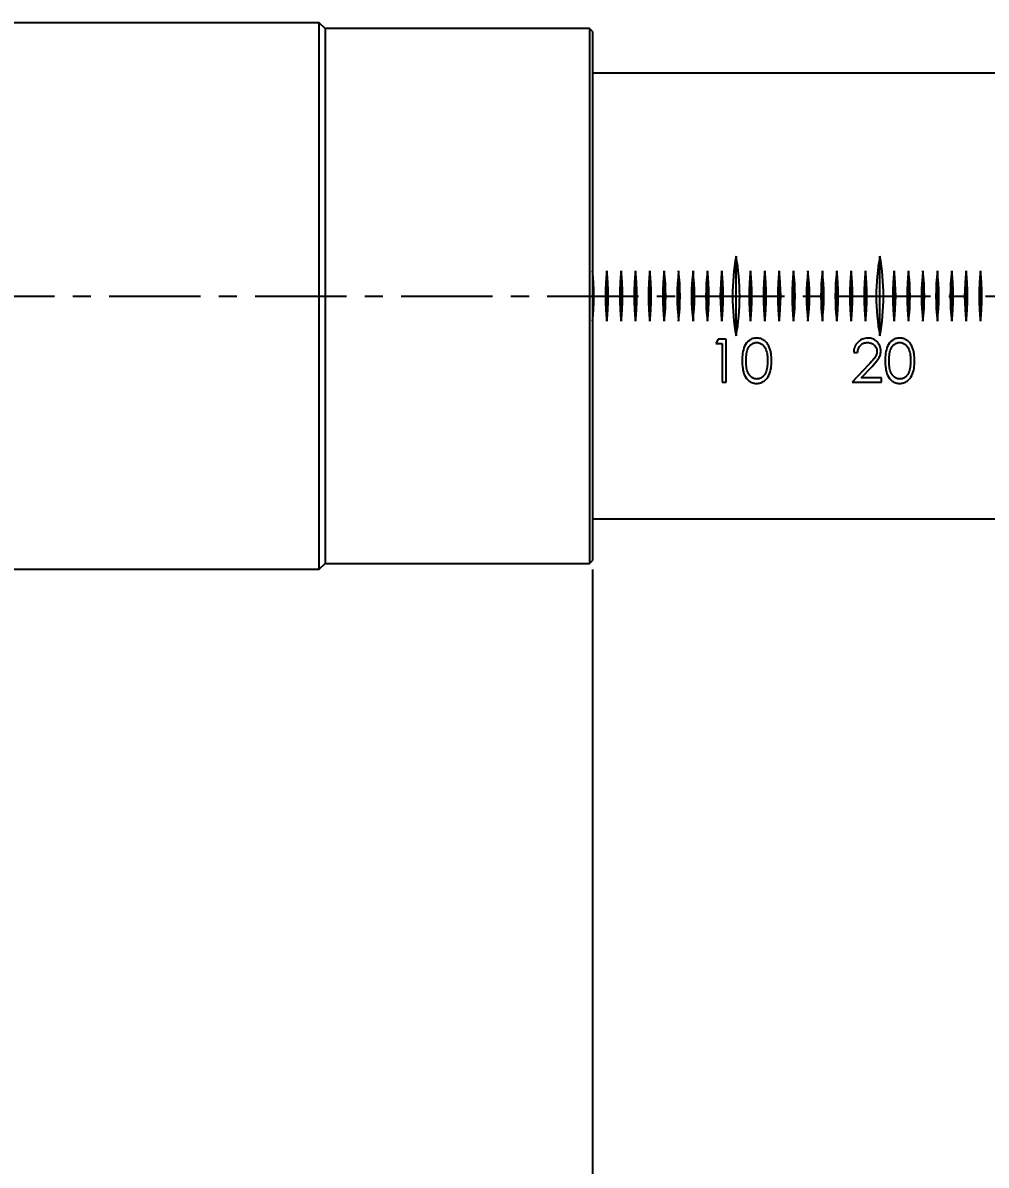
# Model space of a CAD drawing. Header units: millimetres. Extents: x -406 to 1097, y -706 to 717.
# Drawn here: x 88.8 to 155.8, y 205.6 to 285 of the extents above; entities that cross this region are included whole.
import ezdxf

# ---------------------------------------------------------------- set-up
doc = ezdxf.new("R2010")
doc.units = ezdxf.units.MM
doc.header["$PDSIZE"] = -1
doc.linetypes.add('CENTER', pattern=[10.16, 6.35, -1.27, 1.27, -1.27])
doc.dimstyles.new('ISO-25', dxfattribs={"dimtxt": 10, "dimasz": 10, "dimexe": 1.25, "dimexo": 0.625, "dimgap": 1.5, "dimtad": 1, "dimdec": 1, "dimtxsty": 'Standard', "dimcen": 2.5, "dimclrd": 1, "dimclre": 1, "dimclrt": 1, "dimadec": 0, "dimazin": 0, "dimtfac": 1, "dimtdec": 1, "dimtmove": 0, "dimatfit": 3, "dimfxl": 0, "dimarcsym": 0})

# ---------------------------------------------------------------- blocks, each defined once
blk = doc.blocks.new('*D11')
at = {"color": 1, "lineweight": -2, "transparency": 16777216}
for p, q in [((128.429, 247.014), (128.429, 171.297)), ((280.429, 246.414), (280.429, 171.297)), ((138.429, 172.547), (270.429, 172.547))]:
    blk.add_line(p, q, dxfattribs=at)
at = {"color": 1, "transparency": 16777216}
for points in [[(138.429, 174.214), (138.429, 170.881), (128.429, 172.547)], [(270.429, 174.214), (270.429, 170.881), (280.429, 172.547)]]:
    blk.add_solid(points, dxfattribs=at)
at = {"layer": 'Defpoints', "color": 0, "transparency": 16777216}
for p in [(128.429, 247.639), (280.429, 247.039), (280.429, 172.547)]:
    blk.add_point(p, dxfattribs=at)
at = {"color": 1, "transparency": 16777216, "insert": (204.429, 179.047), "char_height": 10, "attachment_point": 5}
blk.add_mtext('152', dxfattribs=at)
blk = doc.blocks.new('*D12')
at = {"color": 1, "lineweight": -2, "transparency": 16777216}
for p, q in [((-96.571, 249.55), (-96.571, 137.514)), ((460.429, 238.414), (460.429, 137.514)), ((-86.571, 138.764), (450.429, 138.764))]:
    blk.add_line(p, q, dxfattribs=at)
at = {"color": 1, "transparency": 16777216}
for points in [[(-86.571, 140.43), (-86.571, 137.097), (-96.571, 138.764)], [(450.429, 140.43), (450.429, 137.097), (460.429, 138.764)]]:
    blk.add_solid(points, dxfattribs=at)
at = {"layer": 'Defpoints', "color": 0, "transparency": 16777216}
for p in [(-96.571, 250.175), (460.429, 239.039), (460.429, 138.764)]:
    blk.add_point(p, dxfattribs=at)
at = {"color": 1, "transparency": 16777216, "insert": (85.586, 145.264), "char_height": 10, "attachment_point": 5}
blk.add_mtext('557', dxfattribs=at)

msp = doc.modelspace()

# ---------------------------------------------------------------- linework, layer by layer
for p, q in [((109.429, 285.039), (-62.071, 285.039)), ((109.829, 284.639), (109.429, 285.039)), ((109.429, 247.039), (109.429, 285.039)), ((128.229, 284.639), (109.829, 284.639)), ((109.829, 284.639), (109.829, 247.439)), ((128.429, 284.439), (128.229, 284.639)), ((128.229, 284.639), (128.229, 247.439)), ((128.429, 284.439), (128.429, 247.639)), ((280.429, 281.539), (128.429, 281.539)), ((138.429, 263.266), (138.429, 268.811)), ((148.429, 263.266), (148.429, 268.811)), ((129.429, 267.797), (129.429, 264.281)), ((130.429, 267.797), (130.429, 264.281)), ((131.429, 267.797), (131.429, 264.281)), ((132.429, 267.797), (132.429, 264.281)), ((133.429, 267.797), (133.429, 264.281)), ((134.429, 267.797), (134.429, 264.281)), ((135.429, 267.797), (135.429, 264.281)), ((136.429, 267.797), (136.429, 264.281)), ((137.429, 267.797), (137.429, 264.281)), ((139.429, 267.797), (139.429, 264.281)), ((140.429, 267.797), (140.429, 264.281)), ((141.429, 267.797), (141.429, 264.281)), ((142.429, 267.797), (142.429, 264.281)), ((143.429, 267.797), (143.429, 264.281)), ((144.429, 267.797), (144.429, 264.281)), ((145.429, 267.797), (145.429, 264.281)), ((146.429, 267.797), (146.429, 264.281)), ((147.429, 267.797), (147.429, 264.281)), ((149.429, 267.797), (149.429, 264.281)), ((150.429, 267.797), (150.429, 264.281)), ((151.429, 267.797), (151.429, 264.281)), ((152.429, 267.797), (152.429, 264.281)), ((153.429, 267.797), (153.429, 264.281)), ((154.429, 267.797), (154.429, 264.281)), ((155.429, 267.797), (155.429, 264.281)), ((137.182, 263.039), (137.006, 262.731)), ((137.737, 263.039), (137.182, 263.039)), ((137.737, 260.039), (137.737, 263.039)), ((137.006, 262.731), (137.468, 262.731)), ((137.468, 262.731), (137.468, 260.039)), ((146.61, 262.116), (146.879, 262.116)), ((137.468, 260.039), (137.737, 260.039)), ((146.495, 260.039), (148.533, 260.039)), ((148.533, 260.346), (147.137, 260.346)), ((148.533, 260.039), (148.533, 260.346)), ((128.429, 250.539), (280.429, 250.539)), ((109.429, 247.039), (109.829, 247.439)), ((109.829, 247.439), (128.229, 247.439)), ((128.229, 247.439), (128.429, 247.639)), ((-62.071, 247.039), (109.429, 247.039))]:
    msp.add_line(p, q)
at = {"color": 4, "linetype": 'CENTER'}
msp.add_line((-342.071, 266.039), (285.429, 266.039), dxfattribs=at)
at = {"flags": 128}
for points in [[(147.658, 261.28), (147.266, 260.862), (146.878, 260.448), (146.495, 260.039)], [(147.137, 260.346), (147.386, 260.612), (147.636, 260.879), (147.888, 261.148)]]:
    msp.add_lwpolyline(points, dxfattribs=at)
for centre, start, end in [((153.679, 266.039), 169.69549, 190.30451), ((123.179, 266.039), 349.69549, 10.30451), ((163.679, 266.039), 169.69549, 190.30451), ((133.179, 266.039), 349.69549, 10.30451), ((113.029, 266.039), 353.48813, 6.51187), ((144.829, 266.039), 173.48813, 186.51187), ((114.029, 266.039), 353.48813, 6.51187), ((145.829, 266.039), 173.48813, 186.51187), ((115.029, 266.039), 353.48813, 6.51187), ((146.829, 266.039), 173.48813, 186.51187), ((116.029, 266.039), 353.48813, 6.51187), ((147.829, 266.039), 173.48813, 186.51187), ((117.029, 266.039), 353.48813, 6.51187), ((148.829, 266.039), 173.48813, 186.51187), ((118.029, 266.039), 353.48813, 6.51187), ((149.829, 266.039), 173.48813, 186.51187), ((119.029, 266.039), 353.48813, 6.51187), ((150.829, 266.039), 173.48813, 186.51187), ((120.029, 266.039), 353.48813, 6.51187), ((151.829, 266.039), 173.48813, 186.51187), ((121.029, 266.039), 353.48813, 6.51187), ((152.829, 266.039), 173.48813, 186.51187), ((122.029, 266.039), 353.48813, 6.51187), ((154.829, 266.039), 173.48813, 186.51187), ((124.029, 266.039), 353.48813, 6.51187), ((155.829, 266.039), 173.48813, 186.51187), ((125.029, 266.039), 353.48813, 6.51187), ((156.829, 266.039), 173.48813, 186.51187), ((126.029, 266.039), 353.48813, 6.51187), ((157.829, 266.039), 173.48813, 186.51187), ((127.029, 266.039), 353.48813, 6.51187), ((158.829, 266.039), 173.48813, 186.51187), ((128.029, 266.039), 353.48813, 6.51187), ((159.829, 266.039), 173.48813, 186.51187), ((129.029, 266.039), 353.48813, 6.51187), ((160.829, 266.039), 173.48813, 186.51187), ((130.029, 266.039), 353.48813, 6.51187), ((161.829, 266.039), 173.48813, 186.51187), ((131.029, 266.039), 353.48813, 6.51187), ((162.829, 266.039), 173.48813, 186.51187), ((132.029, 266.039), 353.48813, 6.51187), ((164.829, 266.039), 173.48813, 186.51187), ((134.029, 266.039), 353.48813, 6.51187), ((165.829, 266.039), 173.48813, 186.51187), ((135.029, 266.039), 353.48813, 6.51187), ((166.829, 266.039), 173.48813, 186.51187), ((136.029, 266.039), 353.48813, 6.51187), ((167.829, 266.039), 173.48813, 186.51187), ((137.029, 266.039), 353.48813, 6.51187), ((168.829, 266.039), 173.48813, 186.51187), ((138.029, 266.039), 353.48813, 6.51187), ((169.829, 266.039), 173.48813, 186.51187), ((139.029, 266.039), 353.48813, 6.51187), ((170.829, 266.039), 173.48813, 186.51187), ((140.029, 266.039), 353.48813, 6.51187)]:
    msp.add_arc(centre, 15.5, start, end)
for points, knots in [([(139.855, 263.116), (139.81, 263.115), (139.765, 263.113), (139.677, 263.1), (139.633, 263.09), (139.505, 263.049), (139.425, 263.009), (139.205, 262.857), (139.094, 262.709), (138.945, 262.394), (138.905, 262.222), (138.86, 261.88), (138.853, 261.709), (138.852, 261.538)], [0, 0, 0, 0, 0.0625, 0.0625, 0.125, 0.125, 0.25, 0.25, 0.5, 0.5, 0.75, 0.75, 1, 1, 1, 1]), ([(140.891, 261.538), (140.889, 261.71), (140.882, 261.882), (140.843, 262.139), (140.825, 262.224), (140.775, 262.393), (140.742, 262.475), (140.664, 262.633), (140.616, 262.71), (140.504, 262.846), (140.439, 262.908), (140.29, 263.011), (140.21, 263.049), (140.081, 263.089), (140.036, 263.1), (139.946, 263.113), (139.901, 263.115), (139.855, 263.116)], [0, 0, 0, 0, 0.25, 0.25, 0.375, 0.375, 0.5, 0.5, 0.625, 0.625, 0.75, 0.75, 0.875, 0.875, 0.9375, 0.9375, 1, 1, 1, 1]), ([(147.588, 263.116), (147.522, 263.114), (147.457, 263.111), (147.328, 263.086), (147.264, 263.067), (147.083, 262.991), (146.975, 262.913), (146.796, 262.725), (146.726, 262.612), (146.657, 262.433), (146.641, 262.37), (146.618, 262.244), (146.613, 262.18), (146.61, 262.116)], [0, 0, 0, 0, 0.125, 0.125, 0.25, 0.25, 0.5, 0.5, 0.75, 0.75, 0.875, 0.875, 1, 1, 1, 1]), ([(148.495, 262.224), (148.493, 262.282), (148.49, 262.341), (148.468, 262.455), (148.452, 262.512), (148.385, 262.675), (148.318, 262.773), (148.195, 262.901), (148.149, 262.939), (148.05, 263.005), (147.996, 263.034), (147.885, 263.076), (147.828, 263.091), (147.709, 263.111), (147.649, 263.114), (147.588, 263.116)], [0, 0, 0, 0, 0.125, 0.125, 0.25, 0.25, 0.5, 0.5, 0.625, 0.625, 0.75, 0.75, 0.875, 0.875, 1, 1, 1, 1]), ([(149.805, 263.116), (149.76, 263.115), (149.715, 263.113), (149.627, 263.1), (149.583, 263.09), (149.455, 263.049), (149.375, 263.009), (149.155, 262.857), (149.044, 262.709), (148.895, 262.394), (148.855, 262.222), (148.81, 261.88), (148.803, 261.709), (148.802, 261.538)], [0, 0, 0, 0, 0.0625, 0.0625, 0.125, 0.125, 0.25, 0.25, 0.5, 0.5, 0.75, 0.75, 1, 1, 1, 1]), ([(150.841, 261.538), (150.839, 261.71), (150.832, 261.882), (150.793, 262.139), (150.775, 262.224), (150.725, 262.393), (150.692, 262.475), (150.614, 262.633), (150.566, 262.71), (150.454, 262.846), (150.389, 262.908), (150.24, 263.011), (150.16, 263.049), (150.031, 263.089), (149.986, 263.1), (149.896, 263.113), (149.851, 263.115), (149.805, 263.116)], [0, 0, 0, 0, 0.25, 0.25, 0.375, 0.375, 0.5, 0.5, 0.625, 0.625, 0.75, 0.75, 0.875, 0.875, 0.9375, 0.9375, 1, 1, 1, 1]), ([(139.122, 261.539), (139.122, 261.674), (139.126, 261.809), (139.156, 262.079), (139.18, 262.214), (139.26, 262.404), (139.293, 262.466), (139.373, 262.578), (139.422, 262.63), (139.533, 262.713), (139.595, 262.748), (139.725, 262.796), (139.794, 262.804), (139.864, 262.808)], [0, 0, 0, 0, 0.25, 0.25, 0.5, 0.5, 0.625, 0.625, 0.75, 0.75, 0.875, 0.875, 1, 1, 1, 1]), ([(139.864, 262.808), (139.899, 262.806), (139.935, 262.804), (140.003, 262.793), (140.037, 262.784), (140.136, 262.746), (140.197, 262.711), (140.364, 262.583), (140.439, 262.461), (140.546, 262.21), (140.578, 262.075), (140.615, 261.808), (140.62, 261.673), (140.622, 261.539)], [0, 0, 0, 0, 0.0625, 0.0625, 0.125, 0.125, 0.25, 0.25, 0.5, 0.5, 0.75, 0.75, 1, 1, 1, 1]), ([(146.879, 262.116), (146.888, 262.205), (146.902, 262.292), (146.966, 262.461), (147.012, 262.54), (147.14, 262.672), (147.217, 262.725), (147.345, 262.776), (147.39, 262.788), (147.481, 262.804), (147.528, 262.807), (147.575, 262.808)], [0, 0, 0, 0, 0.25, 0.25, 0.5, 0.5, 0.75, 0.75, 0.875, 0.875, 1, 1, 1, 1]), ([(147.575, 262.808), (147.659, 262.806), (147.742, 262.795), (147.899, 262.736), (147.969, 262.691), (148.092, 262.578), (148.142, 262.511), (148.21, 262.363), (148.223, 262.281), (148.225, 262.2)], [0, 0, 0, 0, 0.25, 0.25, 0.5, 0.5, 0.75, 0.75, 1, 1, 1, 1]), ([(148.225, 262.2), (148.224, 262.153), (148.221, 262.107), (148.203, 262.018), (148.19, 261.974), (148.136, 261.845), (148.084, 261.768), (147.913, 261.55), (147.786, 261.414), (147.658, 261.28)], [0, 0, 0, 0, 0.125, 0.125, 0.25, 0.25, 0.5, 0.5, 1, 1, 1, 1]), ([(147.888, 261.148), (148.032, 261.303), (148.177, 261.459), (148.358, 261.721), (148.41, 261.813), (148.461, 261.964), (148.474, 262.015), (148.491, 262.118), (148.493, 262.171), (148.495, 262.224)], [0, 0, 0, 0, 0.5, 0.5, 0.75, 0.75, 0.875, 0.875, 1, 1, 1, 1]), ([(149.072, 261.539), (149.072, 261.674), (149.076, 261.809), (149.106, 262.079), (149.13, 262.214), (149.21, 262.404), (149.243, 262.466), (149.323, 262.578), (149.372, 262.63), (149.483, 262.713), (149.545, 262.748), (149.675, 262.796), (149.744, 262.804), (149.814, 262.808)], [0, 0, 0, 0, 0.25, 0.25, 0.5, 0.5, 0.625, 0.625, 0.75, 0.75, 0.875, 0.875, 1, 1, 1, 1]), ([(149.814, 262.808), (149.849, 262.806), (149.885, 262.804), (149.953, 262.793), (149.987, 262.784), (150.086, 262.746), (150.147, 262.711), (150.314, 262.583), (150.389, 262.461), (150.496, 262.21), (150.528, 262.075), (150.565, 261.808), (150.57, 261.673), (150.572, 261.539)], [0, 0, 0, 0, 0.0625, 0.0625, 0.125, 0.125, 0.25, 0.25, 0.5, 0.5, 0.75, 0.75, 1, 1, 1, 1]), ([(138.852, 261.538), (138.853, 261.363), (138.86, 261.19), (138.896, 260.934), (138.911, 260.848), (138.955, 260.684), (138.984, 260.604), (139.094, 260.373), (139.2, 260.226), (139.418, 260.072), (139.497, 260.03), (139.629, 259.989), (139.673, 259.979), (139.763, 259.965), (139.809, 259.963), (139.855, 259.962)], [0, 0, 0, 0, 0.25, 0.25, 0.375, 0.375, 0.5, 0.5, 0.75, 0.75, 0.875, 0.875, 0.9375, 0.9375, 1, 1, 1, 1]), ([(139.864, 260.27), (139.829, 260.271), (139.793, 260.273), (139.723, 260.285), (139.689, 260.295), (139.588, 260.333), (139.527, 260.368), (139.362, 260.497), (139.285, 260.614), (139.18, 260.863), (139.155, 260.998), (139.127, 261.266), (139.122, 261.402), (139.122, 261.539)], [0, 0, 0, 0, 0.0625, 0.0625, 0.125, 0.125, 0.25, 0.25, 0.5, 0.5, 0.75, 0.75, 1, 1, 1, 1]), ([(139.855, 259.962), (139.948, 259.963), (140.038, 259.975), (140.213, 260.03), (140.294, 260.071), (140.517, 260.223), (140.625, 260.368), (140.781, 260.676), (140.829, 260.846), (140.882, 261.188), (140.889, 261.362), (140.891, 261.538)], [0, 0, 0, 0, 0.125, 0.125, 0.25, 0.25, 0.5, 0.5, 0.75, 0.75, 1, 1, 1, 1]), ([(140.622, 261.539), (140.62, 261.41), (140.614, 261.282), (140.588, 261.092), (140.577, 261.03), (140.548, 260.905), (140.528, 260.845), (140.508, 260.785)], [0, 0, 0, 0, 0.5, 0.5, 0.75, 0.75, 1, 1, 1, 1]), ([(148.802, 261.538), (148.803, 261.363), (148.81, 261.19), (148.846, 260.934), (148.861, 260.848), (148.905, 260.684), (148.934, 260.604), (149.044, 260.373), (149.15, 260.226), (149.368, 260.072), (149.447, 260.03), (149.579, 259.989), (149.623, 259.979), (149.713, 259.965), (149.759, 259.963), (149.805, 259.962)], [0, 0, 0, 0, 0.25, 0.25, 0.375, 0.375, 0.5, 0.5, 0.75, 0.75, 0.875, 0.875, 0.9375, 0.9375, 1, 1, 1, 1]), ([(149.814, 260.27), (149.779, 260.271), (149.743, 260.273), (149.673, 260.285), (149.639, 260.295), (149.538, 260.333), (149.477, 260.368), (149.312, 260.497), (149.235, 260.614), (149.13, 260.863), (149.105, 260.998), (149.077, 261.266), (149.072, 261.402), (149.072, 261.539)], [0, 0, 0, 0, 0.0625, 0.0625, 0.125, 0.125, 0.25, 0.25, 0.5, 0.5, 0.75, 0.75, 1, 1, 1, 1]), ([(149.805, 259.962), (149.898, 259.963), (149.988, 259.975), (150.163, 260.03), (150.244, 260.071), (150.467, 260.223), (150.575, 260.368), (150.731, 260.676), (150.779, 260.846), (150.832, 261.188), (150.839, 261.362), (150.841, 261.538)], [0, 0, 0, 0, 0.125, 0.125, 0.25, 0.25, 0.5, 0.5, 0.75, 0.75, 1, 1, 1, 1]), ([(150.572, 261.539), (150.57, 261.41), (150.564, 261.282), (150.538, 261.092), (150.527, 261.03), (150.498, 260.905), (150.478, 260.845), (150.458, 260.785)], [0, 0, 0, 0, 0.5, 0.5, 0.75, 0.75, 1, 1, 1, 1]), ([(140.508, 260.785), (140.483, 260.717), (140.455, 260.652), (140.379, 260.53), (140.332, 260.472), (140.22, 260.378), (140.155, 260.339), (140.051, 260.298), (140.015, 260.287), (139.94, 260.273), (139.902, 260.271), (139.864, 260.27)], [0, 0, 0, 0, 0.25, 0.25, 0.5, 0.5, 0.75, 0.75, 0.875, 0.875, 1, 1, 1, 1]), ([(150.458, 260.785), (150.433, 260.717), (150.405, 260.652), (150.329, 260.53), (150.282, 260.472), (150.17, 260.378), (150.105, 260.339), (150.001, 260.298), (149.965, 260.287), (149.89, 260.273), (149.852, 260.271), (149.814, 260.27)], [0, 0, 0, 0, 0.25, 0.25, 0.5, 0.5, 0.75, 0.75, 0.875, 0.875, 1, 1, 1, 1])]:
    msp.add_open_spline(points, degree=3, knots=knots)

# ---------------------------------------------------------------- dimensions: what is measured, and where the dimension line sits
dim = msp.add_linear_dim(base=(460.429, 138.764), p1=(-96.571, 250.175), p2=(460.429, 239.039), dimstyle='ISO-25')
dim.commit()
dim.dimension.update_dxf_attribs({"geometry": '*D12', "text_midpoint": (85.586, 138.764), "dimtype": 160})
dim = msp.add_linear_dim(base=(280.429, 172.547), p1=(128.429, 247.639), p2=(280.429, 247.039), dimstyle='ISO-25')
dim.commit()
dim.dimension.update_dxf_attribs({"geometry": '*D11', "text_midpoint": (204.429, 179.047)})

doc.saveas('drawing.dxf')
